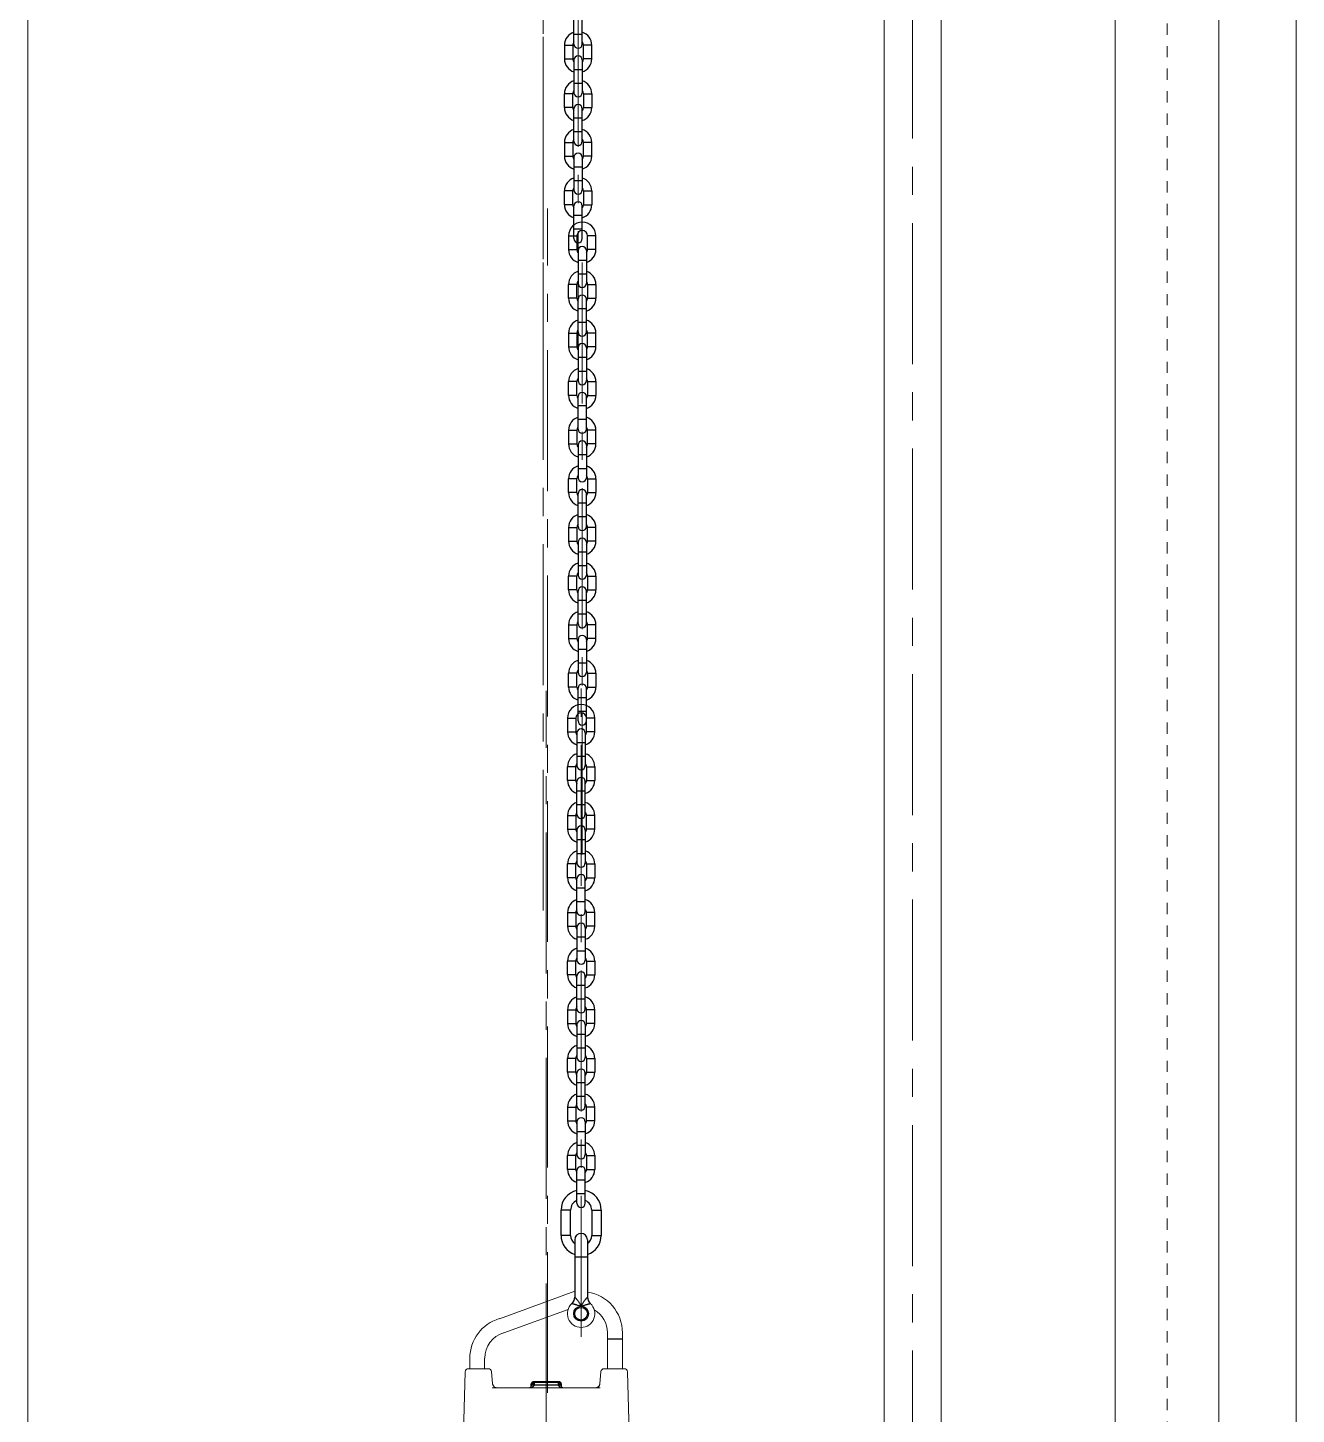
# Model space of a CAD drawing. Header units: millimetres. Extents: x 100 to 1590, y 100 to 694.
# Drawn here: x 1472.84 to 1484.09, y 505.42 to 517.72 of the extents above; entities that cross this region are included whole.
import ezdxf

# ---------------------------------------------------------------- set-up
doc = ezdxf.new("R2010")
doc.units = ezdxf.units.MM
doc.linetypes.add('CENTER', pattern=[2, 1.25, -0.25, 0.25, -0.25])
doc.linetypes.add('SGC_DASHDOT', pattern=[1, 0.5, -0.25, 0, -0.25])
for name, color, linetype, lineweight in [('CL', 1, 'CENTER', 9), ('DTM_AXIS', 7, 'Continuous', 9), ('OUTLINE', 6, 'Continuous', 9), ('PAREDE', 7, 'Continuous', 9), ('SGC-EIXOS', 9, 'SGC_DASHDOT', 9), ('SGC-Tubos (Desenho Bifilar)', 6, 'Continuous', 9)]:
    doc.layers.add(name, color=color, linetype=linetype, lineweight=lineweight)

# ---------------------------------------------------------------- blocks, each defined once
blk = doc.blocks.new('BB-1-CA06-N10-D80-S0-L4149')
at = {"layer": 'SGC-EIXOS'}
blk.add_line((2074.67, 0), (-2074.67, 0), dxfattribs=at)
at = {"layer": 'SGC-Tubos (Desenho Bifilar)'}
for p, q in [((2055.67, 49), (-2055.67, 49)), ((2055.67, -49), (-2055.67, -49))]:
    blk.add_line(p, q, dxfattribs=at)

msp = doc.modelspace()

# ---------------------------------------------------------------- linework, layer by layer
at = {"color": 7, "linetype": 'Continuous'}
for p, q in [((1477.684, 517.573), (1477.684, 517.863)), ((1477.758, 517.573), (1477.758, 517.863)), ((1477.6, 517.563), (1477.6, 517.442)), ((1477.674, 517.563), (1477.674, 517.442)), ((1477.768, 517.442), (1477.768, 517.563)), ((1477.842, 517.442), (1477.842, 517.563)), ((1477.684, 517.432), (1477.684, 517.142)), ((1477.758, 517.432), (1477.758, 517.142)), ((1477.6, 517.01), (1477.6, 517.132)), ((1477.674, 517.01), (1477.674, 517.132)), ((1477.768, 517.132), (1477.768, 517.01)), ((1477.842, 517.132), (1477.842, 517.01)), ((1477.684, 516.711), (1477.684, 517)), ((1477.758, 516.711), (1477.758, 517)), ((1477.6, 516.701), (1477.6, 516.579)), ((1477.674, 516.701), (1477.674, 516.579)), ((1477.768, 516.579), (1477.768, 516.701)), ((1477.842, 516.579), (1477.842, 516.701)), ((1477.684, 516.569), (1477.684, 516.279)), ((1477.758, 516.569), (1477.758, 516.279)), ((1477.6, 516.148), (1477.6, 516.27)), ((1477.674, 516.148), (1477.674, 516.27)), ((1477.768, 516.27), (1477.768, 516.148)), ((1477.842, 516.27), (1477.842, 516.148)), ((1477.684, 515.848), (1477.684, 516.138)), ((1477.758, 515.848), (1477.758, 516.138)), ((1477.637, 515.873), (1477.637, 515.751)), ((1477.711, 515.873), (1477.711, 515.751)), ((1477.805, 515.751), (1477.805, 515.873)), ((1477.879, 515.751), (1477.879, 515.873)), ((1477.721, 515.741), (1477.721, 515.452)), ((1477.795, 515.741), (1477.795, 515.452)), ((1477.637, 515.32), (1477.637, 515.442)), ((1477.711, 515.32), (1477.711, 515.442)), ((1477.805, 515.442), (1477.805, 515.32)), ((1477.879, 515.442), (1477.879, 515.32)), ((1477.721, 515.02), (1477.721, 515.31)), ((1477.795, 515.02), (1477.795, 515.31)), ((1477.637, 515.01), (1477.637, 514.889)), ((1477.711, 515.01), (1477.711, 514.889)), ((1477.805, 514.889), (1477.805, 515.01)), ((1477.879, 514.889), (1477.879, 515.01)), ((1477.721, 514.879), (1477.721, 514.589)), ((1477.795, 514.879), (1477.795, 514.589)), ((1477.637, 514.457), (1477.637, 514.579)), ((1477.711, 514.457), (1477.711, 514.579)), ((1477.805, 514.579), (1477.805, 514.457)), ((1477.879, 514.579), (1477.879, 514.457)), ((1477.721, 514.158), (1477.721, 514.447)), ((1477.795, 514.158), (1477.795, 514.447)), ((1477.637, 514.148), (1477.637, 514.026)), ((1477.711, 514.148), (1477.711, 514.026)), ((1477.805, 514.026), (1477.805, 514.148)), ((1477.879, 514.026), (1477.879, 514.148)), ((1477.721, 514.016), (1477.721, 513.727)), ((1477.795, 514.016), (1477.795, 513.727)), ((1477.637, 513.595), (1477.637, 513.717)), ((1477.711, 513.595), (1477.711, 513.717)), ((1477.805, 513.717), (1477.805, 513.595)), ((1477.879, 513.717), (1477.879, 513.595)), ((1477.721, 513.295), (1477.721, 513.585)), ((1477.795, 513.295), (1477.795, 513.585)), ((1477.637, 513.285), (1477.637, 513.164)), ((1477.711, 513.285), (1477.711, 513.164)), ((1477.805, 513.164), (1477.805, 513.285)), ((1477.879, 513.164), (1477.879, 513.285)), ((1477.721, 513.154), (1477.721, 512.864)), ((1477.795, 513.154), (1477.795, 512.864)), ((1477.637, 512.732), (1477.637, 512.854)), ((1477.711, 512.732), (1477.711, 512.854)), ((1477.805, 512.854), (1477.805, 512.732)), ((1477.879, 512.854), (1477.879, 512.732)), ((1477.721, 512.433), (1477.721, 512.722)), ((1477.795, 512.433), (1477.795, 512.722)), ((1477.637, 512.423), (1477.637, 512.301)), ((1477.711, 512.423), (1477.711, 512.301)), ((1477.805, 512.301), (1477.805, 512.423)), ((1477.879, 512.301), (1477.879, 512.423)), ((1477.721, 512.291), (1477.721, 512.002)), ((1477.795, 512.291), (1477.795, 512.002)), ((1477.637, 511.87), (1477.637, 511.992)), ((1477.711, 511.87), (1477.711, 511.992)), ((1477.805, 511.992), (1477.805, 511.87)), ((1477.879, 511.992), (1477.879, 511.87)), ((1477.721, 511.57), (1477.721, 511.86)), ((1477.795, 511.57), (1477.795, 511.86)), ((1477.627, 511.595), (1477.627, 511.473)), ((1477.701, 511.595), (1477.701, 511.473)), ((1477.795, 511.473), (1477.795, 511.595)), ((1477.869, 511.473), (1477.869, 511.595)), ((1477.711, 511.463), (1477.711, 511.174)), ((1477.785, 511.463), (1477.785, 511.174)), ((1477.627, 511.042), (1477.627, 511.164)), ((1477.701, 511.042), (1477.701, 511.164)), ((1477.795, 511.164), (1477.795, 511.042)), ((1477.869, 511.164), (1477.869, 511.042)), ((1477.711, 510.742), (1477.711, 511.032)), ((1477.785, 510.742), (1477.785, 511.032)), ((1477.627, 510.732), (1477.627, 510.611)), ((1477.701, 510.732), (1477.701, 510.611)), ((1477.795, 510.611), (1477.795, 510.732)), ((1477.869, 510.611), (1477.869, 510.732)), ((1477.711, 510.601), (1477.711, 510.311)), ((1477.785, 510.601), (1477.785, 510.311)), ((1477.627, 510.179), (1477.627, 510.301)), ((1477.701, 510.179), (1477.701, 510.301)), ((1477.795, 510.301), (1477.795, 510.179)), ((1477.869, 510.301), (1477.869, 510.179)), ((1477.711, 509.88), (1477.711, 510.17)), ((1477.785, 509.88), (1477.785, 510.17)), ((1477.627, 509.87), (1477.627, 509.748)), ((1477.701, 509.87), (1477.701, 509.748)), ((1477.795, 509.748), (1477.795, 509.87)), ((1477.869, 509.748), (1477.869, 509.87)), ((1477.711, 509.738), (1477.711, 509.449)), ((1477.785, 509.738), (1477.785, 509.449)), ((1477.627, 509.317), (1477.627, 509.439)), ((1477.701, 509.317), (1477.701, 509.439)), ((1477.795, 509.439), (1477.795, 509.317)), ((1477.869, 509.439), (1477.869, 509.317)), ((1477.711, 509.017), (1477.711, 509.307)), ((1477.785, 509.017), (1477.785, 509.307)), ((1477.627, 509.007), (1477.627, 508.886)), ((1477.701, 509.007), (1477.701, 508.886)), ((1477.795, 508.886), (1477.795, 509.007)), ((1477.869, 508.886), (1477.869, 509.007)), ((1477.711, 508.876), (1477.711, 508.586)), ((1477.785, 508.876), (1477.785, 508.586)), ((1477.627, 508.454), (1477.627, 508.576)), ((1477.701, 508.454), (1477.701, 508.576)), ((1477.795, 508.576), (1477.795, 508.454)), ((1477.869, 508.576), (1477.869, 508.454)), ((1477.711, 508.155), (1477.711, 508.445)), ((1477.785, 508.155), (1477.785, 508.445)), ((1477.627, 508.145), (1477.627, 508.023)), ((1477.701, 508.145), (1477.701, 508.023)), ((1477.795, 508.023), (1477.795, 508.145)), ((1477.869, 508.023), (1477.869, 508.145)), ((1477.711, 508.013), (1477.711, 507.724)), ((1477.785, 508.013), (1477.785, 507.724)), ((1477.627, 507.592), (1477.627, 507.714)), ((1477.701, 507.592), (1477.701, 507.714)), ((1477.795, 507.714), (1477.795, 507.592)), ((1477.869, 507.714), (1477.869, 507.592)), ((1477.711, 507.292), (1477.711, 507.582)), ((1477.785, 507.292), (1477.785, 507.582)), ((1477.57, 507.006), (1477.57, 507.231)), ((1477.655, 507.006), (1477.655, 507.231)), ((1477.842, 507.231), (1477.842, 507.006)), ((1477.926, 507.231), (1477.926, 507.006)), ((1477.692, 506.968), (1477.692, 506.459)), ((1477.805, 506.968), (1477.805, 506.459))]:
    msp.add_line(p, q, dxfattribs=at)
at = {"color": 9, "linetype": 'Continuous'}
for p, q in [((1477.758, 517.657), (1477.684, 517.657)), ((1477.6, 517.563), (1477.674, 517.563)), ((1477.842, 517.563), (1477.768, 517.563)), ((1477.6, 517.442), (1477.674, 517.442)), ((1477.842, 517.442), (1477.768, 517.442)), ((1477.684, 517.348), (1477.758, 517.348)), ((1477.674, 517.132), (1477.6, 517.132)), ((1477.684, 517.226), (1477.758, 517.226)), ((1477.768, 517.132), (1477.842, 517.132)), ((1477.674, 517.01), (1477.6, 517.01)), ((1477.768, 517.01), (1477.842, 517.01)), ((1477.758, 516.917), (1477.684, 516.917)), ((1477.758, 516.795), (1477.684, 516.795)), ((1477.6, 516.701), (1477.674, 516.701)), ((1477.842, 516.701), (1477.768, 516.701)), ((1477.6, 516.579), (1477.674, 516.579)), ((1477.842, 516.579), (1477.768, 516.579)), ((1477.684, 516.485), (1477.758, 516.485)), ((1477.674, 516.27), (1477.6, 516.27)), ((1477.684, 516.363), (1477.758, 516.363)), ((1477.768, 516.27), (1477.842, 516.27)), ((1477.674, 516.148), (1477.6, 516.148)), ((1477.768, 516.148), (1477.842, 516.148)), ((1477.758, 516.054), (1477.684, 516.054)), ((1477.758, 515.932), (1477.684, 515.932)), ((1477.637, 515.873), (1477.711, 515.873)), ((1477.879, 515.873), (1477.805, 515.873)), ((1477.637, 515.751), (1477.711, 515.751)), ((1477.721, 515.657), (1477.795, 515.657)), ((1477.879, 515.751), (1477.805, 515.751)), ((1477.721, 515.535), (1477.795, 515.535)), ((1477.711, 515.442), (1477.637, 515.442)), ((1477.805, 515.442), (1477.879, 515.442)), ((1477.711, 515.32), (1477.637, 515.32)), ((1477.805, 515.32), (1477.879, 515.32)), ((1477.795, 515.226), (1477.721, 515.226)), ((1477.795, 515.104), (1477.721, 515.104)), ((1477.637, 515.01), (1477.711, 515.01)), ((1477.879, 515.01), (1477.805, 515.01)), ((1477.637, 514.889), (1477.711, 514.889)), ((1477.721, 514.795), (1477.795, 514.795)), ((1477.879, 514.889), (1477.805, 514.889)), ((1477.721, 514.673), (1477.795, 514.673)), ((1477.711, 514.579), (1477.637, 514.579)), ((1477.805, 514.579), (1477.879, 514.579)), ((1477.711, 514.457), (1477.637, 514.457)), ((1477.805, 514.457), (1477.879, 514.457)), ((1477.795, 514.364), (1477.721, 514.364)), ((1477.795, 514.242), (1477.721, 514.242)), ((1477.637, 514.148), (1477.711, 514.148)), ((1477.879, 514.148), (1477.805, 514.148)), ((1477.637, 514.026), (1477.711, 514.026)), ((1477.721, 513.932), (1477.795, 513.932)), ((1477.879, 514.026), (1477.805, 514.026)), ((1477.721, 513.81), (1477.795, 513.81)), ((1477.711, 513.717), (1477.637, 513.717)), ((1477.805, 513.717), (1477.879, 513.717)), ((1477.711, 513.595), (1477.637, 513.595)), ((1477.805, 513.595), (1477.879, 513.595)), ((1477.795, 513.501), (1477.721, 513.501)), ((1477.795, 513.379), (1477.721, 513.379)), ((1477.637, 513.285), (1477.711, 513.285)), ((1477.879, 513.285), (1477.805, 513.285)), ((1477.637, 513.164), (1477.711, 513.164)), ((1477.721, 513.07), (1477.795, 513.07)), ((1477.879, 513.164), (1477.805, 513.164)), ((1477.721, 512.948), (1477.795, 512.948)), ((1477.711, 512.854), (1477.637, 512.854)), ((1477.805, 512.854), (1477.879, 512.854)), ((1477.711, 512.732), (1477.637, 512.732)), ((1477.805, 512.732), (1477.879, 512.732)), ((1477.795, 512.639), (1477.721, 512.639)), ((1477.795, 512.517), (1477.721, 512.517)), ((1477.637, 512.423), (1477.711, 512.423)), ((1477.879, 512.423), (1477.805, 512.423)), ((1477.637, 512.301), (1477.711, 512.301)), ((1477.721, 512.207), (1477.795, 512.207)), ((1477.879, 512.301), (1477.805, 512.301)), ((1477.721, 512.085), (1477.795, 512.085)), ((1477.711, 511.992), (1477.637, 511.992)), ((1477.805, 511.992), (1477.879, 511.992)), ((1477.711, 511.87), (1477.637, 511.87)), ((1477.805, 511.87), (1477.879, 511.87)), ((1477.795, 511.776), (1477.721, 511.776)), ((1477.627, 511.595), (1477.701, 511.595)), ((1477.795, 511.654), (1477.721, 511.654)), ((1477.869, 511.595), (1477.795, 511.595)), ((1477.627, 511.473), (1477.701, 511.473)), ((1477.869, 511.473), (1477.795, 511.473)), ((1477.711, 511.379), (1477.785, 511.379)), ((1477.711, 511.257), (1477.785, 511.257)), ((1477.701, 511.164), (1477.627, 511.164)), ((1477.795, 511.164), (1477.869, 511.164)), ((1477.701, 511.042), (1477.627, 511.042)), ((1477.795, 511.042), (1477.869, 511.042)), ((1477.785, 510.948), (1477.711, 510.948)), ((1477.627, 510.732), (1477.701, 510.732)), ((1477.785, 510.826), (1477.711, 510.826)), ((1477.869, 510.732), (1477.795, 510.732)), ((1477.627, 510.611), (1477.701, 510.611)), ((1477.869, 510.611), (1477.795, 510.611)), ((1477.711, 510.517), (1477.785, 510.517)), ((1477.711, 510.395), (1477.785, 510.395)), ((1477.701, 510.301), (1477.627, 510.301)), ((1477.795, 510.301), (1477.869, 510.301)), ((1477.701, 510.179), (1477.627, 510.179)), ((1477.795, 510.179), (1477.869, 510.179)), ((1477.785, 510.086), (1477.711, 510.086)), ((1477.785, 509.964), (1477.711, 509.964)), ((1477.627, 509.87), (1477.701, 509.87)), ((1477.627, 509.748), (1477.701, 509.748)), ((1477.869, 509.87), (1477.795, 509.87)), ((1477.869, 509.748), (1477.795, 509.748)), ((1477.711, 509.654), (1477.785, 509.654)), ((1477.711, 509.532), (1477.785, 509.532)), ((1477.701, 509.439), (1477.627, 509.439)), ((1477.795, 509.439), (1477.869, 509.439)), ((1477.701, 509.317), (1477.627, 509.317)), ((1477.795, 509.317), (1477.869, 509.317)), ((1477.785, 509.223), (1477.711, 509.223)), ((1477.785, 509.101), (1477.711, 509.101)), ((1477.627, 509.007), (1477.701, 509.007)), ((1477.869, 509.007), (1477.795, 509.007)), ((1477.627, 508.886), (1477.701, 508.886)), ((1477.711, 508.792), (1477.785, 508.792)), ((1477.869, 508.886), (1477.795, 508.886)), ((1477.711, 508.67), (1477.785, 508.67)), ((1477.701, 508.576), (1477.627, 508.576)), ((1477.795, 508.576), (1477.869, 508.576)), ((1477.701, 508.454), (1477.627, 508.454)), ((1477.795, 508.454), (1477.869, 508.454)), ((1477.785, 508.361), (1477.711, 508.361)), ((1477.785, 508.239), (1477.711, 508.239)), ((1477.627, 508.145), (1477.701, 508.145)), ((1477.869, 508.145), (1477.795, 508.145)), ((1477.627, 508.023), (1477.701, 508.023)), ((1477.711, 507.929), (1477.785, 507.929)), ((1477.869, 508.023), (1477.795, 508.023)), ((1477.711, 507.807), (1477.785, 507.807)), ((1477.701, 507.714), (1477.627, 507.714)), ((1477.795, 507.714), (1477.869, 507.714)), ((1477.701, 507.592), (1477.627, 507.592)), ((1477.795, 507.592), (1477.869, 507.592)), ((1477.785, 507.498), (1477.711, 507.498)), ((1477.785, 507.376), (1477.711, 507.376)), ((1477.655, 507.231), (1477.57, 507.231)), ((1477.842, 507.231), (1477.926, 507.231)), ((1477.655, 507.006), (1477.57, 507.006)), ((1477.842, 507.006), (1477.926, 507.006)), ((1477.692, 506.818), (1477.805, 506.818)), ((1478.114, 506.087), (1477.983, 506.087)), ((1477.333, 505.703), (1477.332, 505.691)), ((1477.333, 505.712), (1477.333, 505.703)), ((1477.545, 505.703), (1477.333, 505.703)), ((1477.545, 505.703), (1477.545, 505.712)), ((1477.546, 505.69), (1477.545, 505.703)), ((1477.304, 505.673), (1477.304, 505.676)), ((1477.331, 505.68), (1477.547, 505.68))]:
    msp.add_line(p, q, dxfattribs=at)
for points in [[(1477.692, 506.459), (1477.694, 506.457), (1477.695, 506.456), (1477.698, 506.453)], [(1477.692, 506.459), (1477.692, 506.459), (1477.692, 506.459)], [(1477.698, 506.453), (1477.699, 506.451), (1477.701, 506.449), (1477.703, 506.447), (1477.705, 506.445), (1477.707, 506.442), (1477.71, 506.439), (1477.713, 506.435), (1477.716, 506.432), (1477.719, 506.428), (1477.722, 506.424), (1477.725, 506.419), (1477.728, 506.414), (1477.731, 506.41), (1477.734, 506.405), (1477.737, 506.4), (1477.74, 506.395), (1477.743, 506.389), (1477.746, 506.384), (1477.748, 506.378)], [(1477.748, 506.378), (1477.751, 506.384), (1477.754, 506.389), (1477.756, 506.394), (1477.759, 506.4), (1477.762, 506.405), (1477.765, 506.409), (1477.768, 506.414), (1477.771, 506.419), (1477.775, 506.423), (1477.778, 506.428), (1477.781, 506.432), (1477.784, 506.435), (1477.787, 506.439), (1477.789, 506.442), (1477.792, 506.445), (1477.794, 506.447), (1477.796, 506.449), (1477.797, 506.451), (1477.799, 506.453), (1477.8, 506.454), (1477.802, 506.457)], [(1477.802, 506.457), (1477.804, 506.458), (1477.804, 506.459), (1477.804, 506.459), (1477.805, 506.459)], [(1477.667, 506.403), (1477.667, 506.403), (1477.667, 506.403), (1477.668, 506.403), (1477.669, 506.403), (1477.67, 506.402), (1477.671, 506.402), (1477.672, 506.402), (1477.674, 506.401), (1477.675, 506.401), (1477.677, 506.4), (1477.68, 506.4), (1477.682, 506.399), (1477.685, 506.398), (1477.688, 506.397), (1477.692, 506.396), (1477.696, 506.395), (1477.7, 506.394), (1477.704, 506.393), (1477.708, 506.391), (1477.717, 506.389)], [(1477.717, 506.389), (1477.722, 506.387), (1477.732, 506.384)], [(1477.732, 506.384), (1477.737, 506.382), (1477.743, 506.38), (1477.748, 506.378)], [(1477.748, 506.378), (1477.754, 506.38), (1477.759, 506.382), (1477.765, 506.384), (1477.77, 506.386), (1477.774, 506.387), (1477.779, 506.389), (1477.788, 506.391)], [(1477.788, 506.391), (1477.793, 506.393), (1477.797, 506.394), (1477.801, 506.395), (1477.805, 506.396), (1477.808, 506.397), (1477.811, 506.398), (1477.814, 506.399), (1477.817, 506.4), (1477.819, 506.4), (1477.821, 506.401), (1477.823, 506.401), (1477.826, 506.402)], [(1477.826, 506.402), (1477.827, 506.402), (1477.828, 506.403), (1477.829, 506.403), (1477.829, 506.403), (1477.829, 506.403), (1477.83, 506.403)], [(1477.304, 505.676), (1477.305, 505.678), (1477.306, 505.68), (1477.308, 505.683), (1477.31, 505.684), (1477.313, 505.686), (1477.315, 505.688), (1477.318, 505.689), (1477.322, 505.69), (1477.325, 505.69), (1477.328, 505.691), (1477.332, 505.691)], [(1477.305, 505.685), (1477.305, 505.687), (1477.305, 505.689), (1477.306, 505.691), (1477.307, 505.693), (1477.309, 505.694), (1477.31, 505.696), (1477.312, 505.697), (1477.314, 505.699), (1477.316, 505.7), (1477.319, 505.701), (1477.321, 505.701), (1477.324, 505.702), (1477.327, 505.702), (1477.33, 505.703), (1477.333, 505.703)], [(1477.332, 505.691), (1477.332, 505.689), (1477.332, 505.687), (1477.332, 505.685), (1477.331, 505.684), (1477.331, 505.682), (1477.331, 505.68)], [(1477.573, 505.685), (1477.573, 505.687), (1477.573, 505.689), (1477.572, 505.691), (1477.571, 505.693), (1477.569, 505.694), (1477.568, 505.696), (1477.566, 505.697), (1477.564, 505.699), (1477.561, 505.7), (1477.559, 505.701), (1477.556, 505.701), (1477.554, 505.702), (1477.551, 505.702), (1477.548, 505.703), (1477.545, 505.703)], [(1477.547, 505.68), (1477.547, 505.682), (1477.547, 505.683), (1477.546, 505.685), (1477.546, 505.686), (1477.546, 505.688), (1477.546, 505.69)], [(1477.573, 505.677), (1477.572, 505.679), (1477.57, 505.681), (1477.568, 505.683), (1477.565, 505.685), (1477.563, 505.686), (1477.56, 505.688), (1477.556, 505.688), (1477.553, 505.689), (1477.55, 505.689), (1477.546, 505.69)], [(1477.331, 505.68), (1477.33, 505.677), (1477.328, 505.675), (1477.327, 505.673), (1477.326, 505.671), (1477.325, 505.669), (1477.323, 505.668), (1477.322, 505.666), (1477.321, 505.665), (1477.319, 505.664), (1477.318, 505.663), (1477.316, 505.662), (1477.315, 505.661), (1477.314, 505.66), (1477.312, 505.659), (1477.311, 505.659), (1477.31, 505.658), (1477.308, 505.658), (1477.307, 505.657), (1477.306, 505.657), (1477.304, 505.657), (1477.303, 505.656), (1477.302, 505.656), (1477.3, 505.656), (1477.299, 505.656), (1477.298, 505.656), (1477.296, 505.656), (1477.295, 505.656), (1477.293, 505.656), (1477.292, 505.656), (1477.291, 505.656)], [(1477.572, 505.657), (1477.571, 505.657), (1477.569, 505.658), (1477.568, 505.658), (1477.566, 505.659), (1477.565, 505.659), (1477.563, 505.66), (1477.562, 505.661), (1477.56, 505.662), (1477.559, 505.663), (1477.557, 505.664), (1477.556, 505.665), (1477.555, 505.667), (1477.553, 505.668), (1477.552, 505.67), (1477.55, 505.672), (1477.549, 505.675), (1477.548, 505.677), (1477.547, 505.68)], [(1477.575, 505.667), (1477.574, 505.668), (1477.573, 505.67), (1477.572, 505.672), (1477.57, 505.674), (1477.568, 505.676), (1477.566, 505.677), (1477.563, 505.678), (1477.56, 505.679), (1477.557, 505.68), (1477.554, 505.68), (1477.551, 505.68), (1477.547, 505.68)], [(1477.585, 505.656), (1477.585, 505.656), (1477.583, 505.656), (1477.581, 505.656), (1477.58, 505.656), (1477.578, 505.656), (1477.577, 505.656), (1477.575, 505.656), (1477.574, 505.656), (1477.572, 505.657)], [(1477.574, 505.672), (1477.574, 505.674), (1477.573, 505.677)]]:
    msp.add_lwpolyline(points, dxfattribs=at)
msp.add_circle((1477.748, 506.312), 0.0656, dxfattribs=at)
at = {"color": 7, "linetype": 'Continuous'}
msp.add_circle((1477.748, 506.312), 0.0563, dxfattribs=at)
for centre, radius, start, end in [((1477.721, 517.563), 0.121, 107.8475, 180), ((1477.721, 517.563), 0.121, 0, 72.1525), ((1477.721, 517.563), 0.0469, 142.2678, 180), ((1477.721, 517.573), 0.037, 180, 0), ((1477.721, 517.563), 0.0469, 0, 37.7322), ((1477.721, 517.442), 0.121, 180, 252.1525), ((1477.721, 517.442), 0.0469, 180, 217.7322), ((1477.721, 517.432), 0.037, 0, 180), ((1477.721, 517.442), 0.121, 287.8475, 0), ((1477.721, 517.442), 0.0469, 322.2678, 0), ((1477.721, 517.132), 0.121, 107.8475, 180), ((1477.721, 517.132), 0.0469, 142.2678, 180), ((1477.721, 517.142), 0.037, 180, 0), ((1477.721, 517.132), 0.121, 0, 72.1525), ((1477.721, 517.132), 0.0469, 0, 37.7322), ((1477.721, 517.01), 0.121, 180, 252.1525), ((1477.721, 517.01), 0.0469, 180, 217.7322), ((1477.721, 517), 0.037, 0, 180), ((1477.721, 517.01), 0.121, 287.8475, 0), ((1477.721, 517.01), 0.0469, 322.2678, 0), ((1477.721, 516.701), 0.121, 107.8475, 180), ((1477.721, 516.701), 0.121, 0, 72.1525), ((1477.721, 516.701), 0.0469, 142.2678, 180), ((1477.721, 516.711), 0.037, 180, 0), ((1477.721, 516.701), 0.0469, 0, 37.7322), ((1477.721, 516.579), 0.121, 180, 252.1525), ((1477.721, 516.579), 0.0469, 180, 217.7322), ((1477.721, 516.569), 0.037, 0, 180), ((1477.721, 516.579), 0.121, 287.8475, 0), ((1477.721, 516.579), 0.0469, 322.2678, 0), ((1477.721, 516.27), 0.121, 107.8475, 180), ((1477.721, 516.27), 0.0469, 142.2678, 180), ((1477.721, 516.279), 0.037, 180, 0), ((1477.721, 516.27), 0.121, 0, 72.1525), ((1477.721, 516.27), 0.0469, 0, 37.7322), ((1477.721, 516.148), 0.121, 180, 252.1525), ((1477.721, 516.148), 0.0469, 180, 217.7322), ((1477.721, 516.138), 0.037, 0, 180), ((1477.721, 516.148), 0.121, 287.8475, 0), ((1477.721, 516.148), 0.0469, 322.2678, 0), ((1477.758, 515.873), 0.121, 0, 180), ((1477.758, 515.873), 0.0469, 0, 180), ((1477.721, 515.848), 0.037, 180, 0), ((1477.758, 515.741), 0.037, 0, 180), ((1477.758, 515.751), 0.121, 180, 252.1525), ((1477.758, 515.751), 0.0469, 180, 217.7322), ((1477.758, 515.751), 0.121, 287.8475, 0), ((1477.758, 515.751), 0.0469, 322.2678, 0), ((1477.758, 515.442), 0.121, 107.8475, 180), ((1477.758, 515.442), 0.121, 0, 72.1525), ((1477.758, 515.442), 0.0469, 142.2678, 180), ((1477.758, 515.452), 0.037, 180, 0), ((1477.758, 515.442), 0.0469, 0, 37.7322), ((1477.758, 515.32), 0.121, 180, 252.1525), ((1477.758, 515.32), 0.0469, 180, 217.7322), ((1477.758, 515.31), 0.037, 0, 180), ((1477.758, 515.32), 0.121, 287.8475, 0), ((1477.758, 515.32), 0.0469, 322.2678, 0), ((1477.758, 515.01), 0.121, 107.8475, 180), ((1477.758, 515.01), 0.0469, 142.2678, 180), ((1477.758, 515.01), 0.121, 0, 72.1525), ((1477.758, 515.01), 0.0469, 0, 37.7322), ((1477.758, 515.02), 0.037, 180, 0), ((1477.758, 514.879), 0.037, 0, 180), ((1477.758, 514.889), 0.121, 180, 252.1525), ((1477.758, 514.889), 0.0469, 180, 217.7322), ((1477.758, 514.889), 0.121, 287.8475, 0), ((1477.758, 514.889), 0.0469, 322.2678, 0), ((1477.758, 514.579), 0.121, 107.8475, 180), ((1477.758, 514.579), 0.121, 0, 72.1525), ((1477.758, 514.579), 0.0469, 142.2678, 180), ((1477.758, 514.589), 0.037, 180, 0), ((1477.758, 514.579), 0.0469, 0, 37.7322), ((1477.758, 514.457), 0.121, 180, 252.1525), ((1477.758, 514.457), 0.0469, 180, 217.7322), ((1477.758, 514.447), 0.037, 0, 180), ((1477.758, 514.457), 0.121, 287.8475, 0), ((1477.758, 514.457), 0.0469, 322.2678, 0), ((1477.758, 514.148), 0.121, 107.8475, 180), ((1477.758, 514.148), 0.0469, 142.2678, 180), ((1477.758, 514.148), 0.121, 0, 72.1525), ((1477.758, 514.148), 0.0469, 0, 37.7322), ((1477.758, 514.158), 0.037, 180, 0), ((1477.758, 514.016), 0.037, 0, 180), ((1477.758, 514.026), 0.121, 180, 252.1525), ((1477.758, 514.026), 0.0469, 180, 217.7322), ((1477.758, 514.026), 0.121, 287.8475, 0), ((1477.758, 514.026), 0.0469, 322.2678, 0), ((1477.758, 513.717), 0.121, 107.8475, 180), ((1477.758, 513.717), 0.121, 0, 72.1525), ((1477.758, 513.717), 0.0469, 142.2678, 180), ((1477.758, 513.727), 0.037, 180, 0), ((1477.758, 513.717), 0.0469, 0, 37.7322), ((1477.758, 513.595), 0.121, 180, 252.1525), ((1477.758, 513.595), 0.0469, 180, 217.7322), ((1477.758, 513.585), 0.037, 0, 180), ((1477.758, 513.595), 0.121, 287.8475, 0), ((1477.758, 513.595), 0.0469, 322.2678, 0), ((1477.758, 513.285), 0.121, 107.8475, 180), ((1477.758, 513.285), 0.0469, 142.2678, 180), ((1477.758, 513.285), 0.121, 0, 72.1525), ((1477.758, 513.285), 0.0469, 0, 37.7322), ((1477.758, 513.295), 0.037, 180, 0), ((1477.758, 513.154), 0.037, 0, 180), ((1477.758, 513.164), 0.121, 180, 252.1525), ((1477.758, 513.164), 0.0469, 180, 217.7322), ((1477.758, 513.164), 0.121, 287.8475, 0), ((1477.758, 513.164), 0.0469, 322.2678, 0), ((1477.758, 512.854), 0.121, 107.8475, 180), ((1477.758, 512.854), 0.121, 0, 72.1525), ((1477.758, 512.854), 0.0469, 142.2678, 180), ((1477.758, 512.864), 0.037, 180, 0), ((1477.758, 512.854), 0.0469, 0, 37.7322), ((1477.758, 512.732), 0.121, 180, 252.1525), ((1477.758, 512.732), 0.0469, 180, 217.7322), ((1477.758, 512.722), 0.037, 0, 180), ((1477.758, 512.732), 0.121, 287.8475, 0), ((1477.758, 512.732), 0.0469, 322.2678, 0), ((1477.758, 512.423), 0.121, 107.8475, 180), ((1477.758, 512.423), 0.121, 0, 72.1525), ((1477.758, 512.423), 0.0469, 142.2678, 180), ((1477.758, 512.433), 0.037, 180, 0), ((1477.758, 512.423), 0.0469, 0, 37.7322), ((1477.758, 512.301), 0.121, 180, 252.1525), ((1477.758, 512.301), 0.0469, 180, 217.7322), ((1477.758, 512.291), 0.037, 0, 180), ((1477.758, 512.301), 0.121, 287.8475, 0), ((1477.758, 512.301), 0.0469, 322.2678, 0), ((1477.758, 511.992), 0.121, 107.8475, 180), ((1477.758, 511.992), 0.121, 0, 72.1525), ((1477.758, 511.992), 0.0469, 142.2678, 180), ((1477.758, 512.002), 0.037, 180, 0), ((1477.758, 511.992), 0.0469, 0, 37.7322), ((1477.758, 511.87), 0.121, 180, 252.1525), ((1477.758, 511.87), 0.0469, 180, 217.7322), ((1477.758, 511.86), 0.037, 0, 180), ((1477.758, 511.87), 0.121, 287.8475, 0), ((1477.758, 511.87), 0.0469, 322.2678, 0), ((1477.748, 511.595), 0.121, 0, 180), ((1477.748, 511.595), 0.0469, 0, 180), ((1477.748, 511.473), 0.121, 180, 252.1525), ((1477.748, 511.473), 0.0469, 180, 217.7322), ((1477.748, 511.463), 0.037, 0, 180), ((1477.758, 511.57), 0.037, 180, 0), ((1477.748, 511.473), 0.121, 287.8475, 0), ((1477.748, 511.473), 0.0469, 322.2678, 0), ((1477.748, 511.164), 0.121, 107.8475, 180), ((1477.748, 511.164), 0.121, 0, 72.1525), ((1477.748, 511.164), 0.0469, 142.2678, 180), ((1477.748, 511.174), 0.037, 180, 0), ((1477.748, 511.164), 0.0469, 0, 37.7322), ((1477.748, 511.042), 0.121, 180, 252.1525), ((1477.748, 511.042), 0.0469, 180, 217.7322), ((1477.748, 511.032), 0.037, 0, 180), ((1477.748, 511.042), 0.121, 287.8475, 0), ((1477.748, 511.042), 0.0469, 322.2678, 0), ((1477.748, 510.732), 0.121, 107.8475, 180), ((1477.748, 510.732), 0.0469, 142.2678, 180), ((1477.748, 510.742), 0.037, 180, 0), ((1477.748, 510.732), 0.121, 0, 72.1525), ((1477.748, 510.732), 0.0469, 0, 37.7322), ((1477.748, 510.611), 0.121, 180, 252.1525), ((1477.748, 510.611), 0.0469, 180, 217.7322), ((1477.748, 510.601), 0.037, 0, 180), ((1477.748, 510.611), 0.121, 287.8475, 0), ((1477.748, 510.611), 0.0469, 322.2678, 0), ((1477.748, 510.301), 0.121, 107.8475, 180), ((1477.748, 510.301), 0.121, 0, 72.1525), ((1477.748, 510.301), 0.0469, 142.2678, 180), ((1477.748, 510.311), 0.037, 180, 0), ((1477.748, 510.301), 0.0469, 0, 37.7322), ((1477.748, 510.179), 0.121, 180, 252.1525), ((1477.748, 510.179), 0.0469, 180, 217.7322), ((1477.748, 510.17), 0.037, 0, 180), ((1477.748, 510.179), 0.121, 287.8475, 0), ((1477.748, 510.179), 0.0469, 322.2678, 0), ((1477.748, 509.87), 0.121, 107.8475, 180), ((1477.748, 509.87), 0.0469, 142.2678, 180), ((1477.748, 509.88), 0.037, 180, 0), ((1477.748, 509.87), 0.121, 0, 72.1525), ((1477.748, 509.87), 0.0469, 0, 37.7322), ((1477.748, 509.748), 0.121, 180, 252.1525), ((1477.748, 509.748), 0.0469, 180, 217.7322), ((1477.748, 509.738), 0.037, 0, 180), ((1477.748, 509.748), 0.121, 287.8475, 0), ((1477.748, 509.748), 0.0469, 322.2678, 0), ((1477.748, 509.439), 0.121, 107.8475, 180), ((1477.748, 509.439), 0.121, 0, 72.1525), ((1477.748, 509.439), 0.0469, 142.2678, 180), ((1477.748, 509.449), 0.037, 180, 0), ((1477.748, 509.439), 0.0469, 0, 37.7322), ((1477.748, 509.317), 0.121, 180, 252.1525), ((1477.748, 509.317), 0.0469, 180, 217.7322), ((1477.748, 509.307), 0.037, 0, 180), ((1477.748, 509.317), 0.121, 287.8475, 0), ((1477.748, 509.317), 0.0469, 322.2678, 0), ((1477.748, 509.007), 0.121, 107.8475, 180), ((1477.748, 509.007), 0.0469, 142.2678, 180), ((1477.748, 509.017), 0.037, 180, 0), ((1477.748, 509.007), 0.121, 0, 72.1525), ((1477.748, 509.007), 0.0469, 0, 37.7322), ((1477.748, 508.876), 0.037, 0, 180), ((1477.748, 508.886), 0.121, 180, 252.1525), ((1477.748, 508.886), 0.0469, 180, 217.7322), ((1477.748, 508.886), 0.121, 287.8475, 0), ((1477.748, 508.886), 0.0469, 322.2678, 0), ((1477.748, 508.576), 0.121, 107.8475, 180), ((1477.748, 508.576), 0.121, 0, 72.1525), ((1477.748, 508.576), 0.0469, 142.2678, 180), ((1477.748, 508.586), 0.037, 180, 0), ((1477.748, 508.576), 0.0469, 0, 37.7322), ((1477.748, 508.454), 0.121, 180, 252.1525), ((1477.748, 508.454), 0.0469, 180, 217.7322), ((1477.748, 508.445), 0.037, 0, 180), ((1477.748, 508.454), 0.121, 287.8475, 0), ((1477.748, 508.454), 0.0469, 322.2678, 0), ((1477.748, 508.145), 0.121, 107.8475, 180), ((1477.748, 508.145), 0.0469, 142.2678, 180), ((1477.748, 508.155), 0.037, 180, 0), ((1477.748, 508.145), 0.121, 0, 72.1525), ((1477.748, 508.145), 0.0469, 0, 37.7322), ((1477.748, 508.013), 0.037, 0, 180), ((1477.748, 508.023), 0.121, 180, 252.1525), ((1477.748, 508.023), 0.0469, 180, 217.7322), ((1477.748, 508.023), 0.121, 287.8475, 0), ((1477.748, 508.023), 0.0469, 322.2678, 0), ((1477.748, 507.714), 0.121, 107.8475, 180), ((1477.748, 507.714), 0.121, 0, 72.1525), ((1477.748, 507.714), 0.0469, 142.2678, 180), ((1477.748, 507.724), 0.037, 180, 0), ((1477.748, 507.714), 0.0469, 0, 37.7322), ((1477.748, 507.592), 0.121, 180, 252.1525), ((1477.748, 507.592), 0.0469, 180, 217.7322), ((1477.748, 507.582), 0.037, 0, 180), ((1477.748, 507.592), 0.121, 287.8475, 0), ((1477.748, 507.592), 0.0469, 322.2678, 0), ((1477.748, 507.231), 0.178, 102.0029, 180), ((1477.748, 507.231), 0.0938, 113.285, 180), ((1477.748, 507.292), 0.037, 180, 0), ((1477.748, 507.231), 0.178, 0, 77.9971), ((1477.748, 507.231), 0.0938, 0, 66.715), ((1477.748, 507.006), 0.178, 180, 251.576), ((1477.748, 507.006), 0.0938, 180, 233.0912), ((1477.748, 506.968), 0.0563, 0, 180), ((1477.748, 507.006), 0.178, 288.424, 0), ((1477.748, 507.006), 0.0938, 306.9088, 0), ((1477.617, 506.459), 0.075, 311.8103, 0), ((1477.88, 506.459), 0.075, 180, 228.1897)]:
    msp.add_arc(centre, radius, start, end, dxfattribs=at)
at = {"layer": 'CL', "color": 1, "linetype": 'CENTER'}
msp.add_line((1480.688, 502.735), (1480.688, 547.45), dxfattribs=at)
at = {"layer": 'CL'}
for p, q in [((1477.412, 514.165), (1477.412, 524.671)), ((1477.412, 509.887), (1477.412, 520.393)), ((1477.721, 514.663), (1477.721, 520.421)), ((1477.758, 510.385), (1477.758, 516.143)), ((1477.449, 505.609), (1477.449, 516.115)), ((1477.748, 506.107), (1477.748, 511.865)), ((1477.439, 501.331), (1477.439, 511.837))]:
    msp.add_line(p, q, dxfattribs=at)
at = {"layer": 'DTM_AXIS', "color": 7, "linetype": 'Continuous'}
msp.add_arc((1477.748, 506.312), 0.122, 131.8102, 48.1898, dxfattribs=at)
at = {"layer": 'OUTLINE'}
for p, q in [((1480.435, 503.148), (1480.435, 546.052)), ((1480.941, 503.164), (1480.941, 546.052)), ((1477.025, 506.268), (1477.692, 506.511)), ((1477.062, 506.143), (1477.632, 506.35)), ((1477.983, 505.824), (1477.983, 506.143)), ((1477.983, 506.143), (1477.983, 506.143)), ((1477.983, 505.824), (1477.983, 506.087)), ((1478.114, 505.824), (1478.114, 506.143)), ((1478.114, 505.824), (1478.114, 506.087)), ((1476.926, 505.824), (1476.747, 505.824)), ((1476.761, 505.918), (1476.761, 505.824)), ((1476.892, 505.824), (1476.761, 505.824)), ((1476.892, 505.824), (1476.892, 505.918)), ((1478.13, 505.824), (1477.952, 505.824)), ((1478.114, 505.824), (1477.983, 505.824)), ((1476.719, 505.797), (1476.699, 505.103)), ((1476.954, 505.799), (1476.963, 505.69)), ((1476.963, 505.689), (1476.963, 505.69)), ((1476.963, 505.69), (1476.963, 505.688)), ((1477.545, 505.712), (1477.333, 505.712)), ((1477.924, 505.799), (1477.915, 505.69)), ((1478.159, 505.797), (1478.18, 505.077)), ((1477.918, 505.656), (1476.96, 505.656)), ((1476.963, 505.688), (1476.964, 505.684)), ((1476.964, 505.684), (1476.965, 505.681)), ((1476.965, 505.681), (1476.967, 505.677)), ((1476.967, 505.677), (1476.968, 505.674)), ((1476.988, 505.658), (1476.991, 505.657)), ((1476.988, 505.658), (1476.992, 505.657)), ((1476.998, 505.656), (1476.999, 505.656)), ((1476.998, 505.656), (1476.998, 505.656)), ((1476.999, 505.656), (1477.001, 505.656)), ((1476.999, 505.656), (1477, 505.656)), ((1477.303, 505.664), (1477.305, 505.685)), ((1477.574, 505.672), (1477.573, 505.685)), ((1477.574, 505.67), (1477.574, 505.671)), ((1477.879, 505.656), (1477.879, 505.656)), ((1477.88, 505.656), (1477.88, 505.656)), ((1477.88, 505.656), (1477.884, 505.656)), ((1477.884, 505.656), (1477.888, 505.657)), ((1477.888, 505.657), (1477.891, 505.658)), ((1477.915, 505.688), (1477.915, 505.689))]:
    msp.add_line(p, q, dxfattribs=at)
for points in [[(1476.963, 505.688), (1476.963, 505.689), (1476.963, 505.689), (1476.963, 505.69)], [(1477.914, 505.684), (1477.914, 505.688), (1477.915, 505.69)], [(1477.915, 505.689), (1477.915, 505.689), (1477.915, 505.69)], [(1476.968, 505.674), (1476.97, 505.671), (1476.973, 505.668), (1476.975, 505.665), (1476.978, 505.663), (1476.981, 505.661), (1476.985, 505.659), (1476.988, 505.658)], [(1476.97, 505.671), (1476.973, 505.668), (1476.975, 505.665), (1476.978, 505.663), (1476.981, 505.661), (1476.984, 505.659), (1476.988, 505.658)], [(1476.991, 505.657), (1476.995, 505.656), (1476.999, 505.656)], [(1476.992, 505.657), (1476.995, 505.656), (1476.999, 505.656)], [(1477.291, 505.656), (1477.292, 505.656), (1477.293, 505.656), (1477.294, 505.656), (1477.295, 505.656), (1477.296, 505.656), (1477.296, 505.656), (1477.296, 505.656), (1477.296, 505.656), (1477.297, 505.656), (1477.297, 505.656), (1477.297, 505.656), (1477.297, 505.657), (1477.298, 505.657), (1477.298, 505.657), (1477.298, 505.657), (1477.299, 505.658), (1477.299, 505.658), (1477.299, 505.659), (1477.3, 505.66), (1477.301, 505.66), (1477.301, 505.661), (1477.302, 505.663), (1477.302, 505.664), (1477.303, 505.665), (1477.303, 505.667), (1477.303, 505.667)], [(1477.303, 505.667), (1477.304, 505.669), (1477.304, 505.671), (1477.306, 505.673), (1477.308, 505.675), (1477.31, 505.676), (1477.312, 505.678), (1477.315, 505.679), (1477.318, 505.679), (1477.321, 505.68), (1477.324, 505.68), (1477.327, 505.68), (1477.331, 505.68)], [(1477.303, 505.667), (1477.303, 505.668), (1477.304, 505.67), (1477.304, 505.671), (1477.304, 505.672), (1477.304, 505.673)], [(1477.574, 505.672), (1477.574, 505.671), (1477.574, 505.67), (1477.574, 505.669), (1477.575, 505.667), (1477.575, 505.667)], [(1477.575, 505.667), (1477.575, 505.666), (1477.575, 505.664), (1477.576, 505.662), (1477.577, 505.661), (1477.577, 505.66), (1477.578, 505.659), (1477.578, 505.658), (1477.579, 505.658), (1477.579, 505.657), (1477.579, 505.657), (1477.58, 505.656), (1477.58, 505.656), (1477.58, 505.656), (1477.58, 505.656), (1477.58, 505.656), (1477.581, 505.656), (1477.581, 505.656), (1477.581, 505.656), (1477.582, 505.656), (1477.583, 505.656), (1477.584, 505.656), (1477.585, 505.656), (1477.586, 505.656)], [(1477.878, 505.656), (1477.878, 505.656), (1477.878, 505.656), (1477.878, 505.656), (1477.879, 505.656), (1477.879, 505.656), (1477.879, 505.656), (1477.88, 505.656), (1477.88, 505.656), (1477.88, 505.656), (1477.88, 505.656), (1477.881, 505.656), (1477.881, 505.656), (1477.881, 505.656), (1477.882, 505.656)], [(1477.891, 505.658), (1477.895, 505.66), (1477.898, 505.662), (1477.901, 505.664), (1477.904, 505.667), (1477.907, 505.67), (1477.909, 505.673), (1477.911, 505.676), (1477.912, 505.68), (1477.914, 505.684)]]:
    msp.add_lwpolyline(points, dxfattribs=at)
for centre, radius, start, end in [((1477.748, 506.143), 0.366, 0, 81.1501), ((1477.748, 506.143), 0.234, 0, 60.0377), ((1477.127, 505.918), 0.366, 106.6992, 180), ((1477.127, 505.918), 0.234, 106.6992, 180), ((1476.747, 505.796), 0.0281, 90.0002, 178.3215), ((1476.926, 505.796), 0.0281, 5, 90), ((1477.952, 505.796), 0.0281, 90, 175), ((1478.13, 505.796), 0.0281, 1.6785, 89.9998), ((1477.333, 505.684), 0.0281, 90, 177), ((1477.545, 505.684), 0.0281, 3, 90), ((1477.877, 505.693), 0.0375, 270, 355), ((1477.001, 505.693), 0.0375, 187.5815, 270)]:
    msp.add_arc(centre, radius, start, end, dxfattribs=at)
at = {"layer": 'PAREDE'}
for p, q in [((1472.84, 546.052), (1472.84, 500.706)), ((1484.09, 546.052), (1484.09, 500.706))]:
    msp.add_line(p, q, dxfattribs=at)

# ---------------------------------------------------------------- block references
at = {"layer": 'SGC-Tubos (Desenho Bifilar)', "xscale": 0.009375000000000001, "yscale": 0.009375000000000001, "zscale": 0.009375000000000001, "rotation": 89.99999999999999}
msp.add_blockref('BB-1-CA06-N10-D80-S0-L4149', (1482.944, 523.906), dxfattribs=at)

doc.saveas('drawing.dxf')
